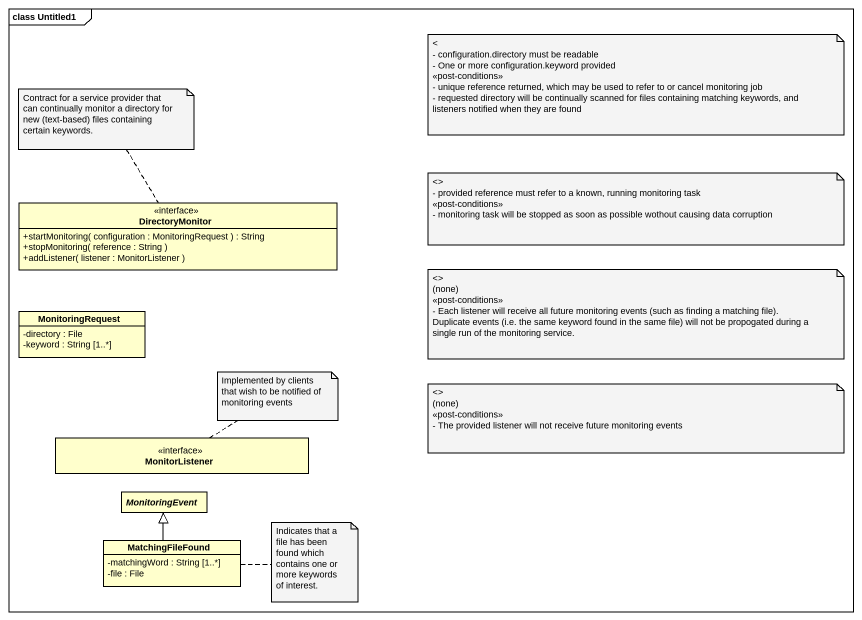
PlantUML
@startuml
mainframe class Untitled1
hide circle
hide empty members
skinparam classAttributeIconSize 0
interface DirectoryMonitor {
  +startMonitoring( configuration : MonitoringRequest ) : String
  +stopMonitoring( reference : String )
  +addListener( listener : MonitorListener )
}
class MonitoringRequest {
  -directory : File
  -keyword : String [1..*]
}
interface MonitorListener
abstract class MonitoringEvent
class MatchingFileFound {
  -matchingWord : String [1..*]
  -file : File
}
MatchingFileFound -up-|> MonitoringEvent
note as N1
  <
  - configuration.directory must be readable
  - One or more configuration.keyword provided
  <<post-conditions>>
  - unique reference returned, which may be used to refer to or cancel monitoring job
  - requested directory will be continually scanned for files containing matching keywords, and listeners notified when they are found
end note
note top of DirectoryMonitor : Contract for a service provider that can continually monitor a directory for new (text-based) files containing certain keywords.
note as N3
  <>
  - provided reference must refer to a known, running monitoring task
  <<post-conditions>>
  - monitoring task will be stopped as soon as possible wothout causing data corruption
end note
note as N4
  <>
  (none)
  <<post-conditions>>
  - Each listener will receive all future monitoring events (such as finding a matching file). Duplicate events (i.e. the same keyword found in the same file) will not be propogated during a single run of the monitoring service.
end note
note top of MonitorListener : Implemented by clients that wish to be notified of monitoring events
note as N6
  <>
  (none)
  <<post-conditions>>
  - The provided listener will not receive future monitoring events
end note
note right of MatchingFileFound : Indicates that a file has been found which contains one or more keywords of interest.
@enduml
